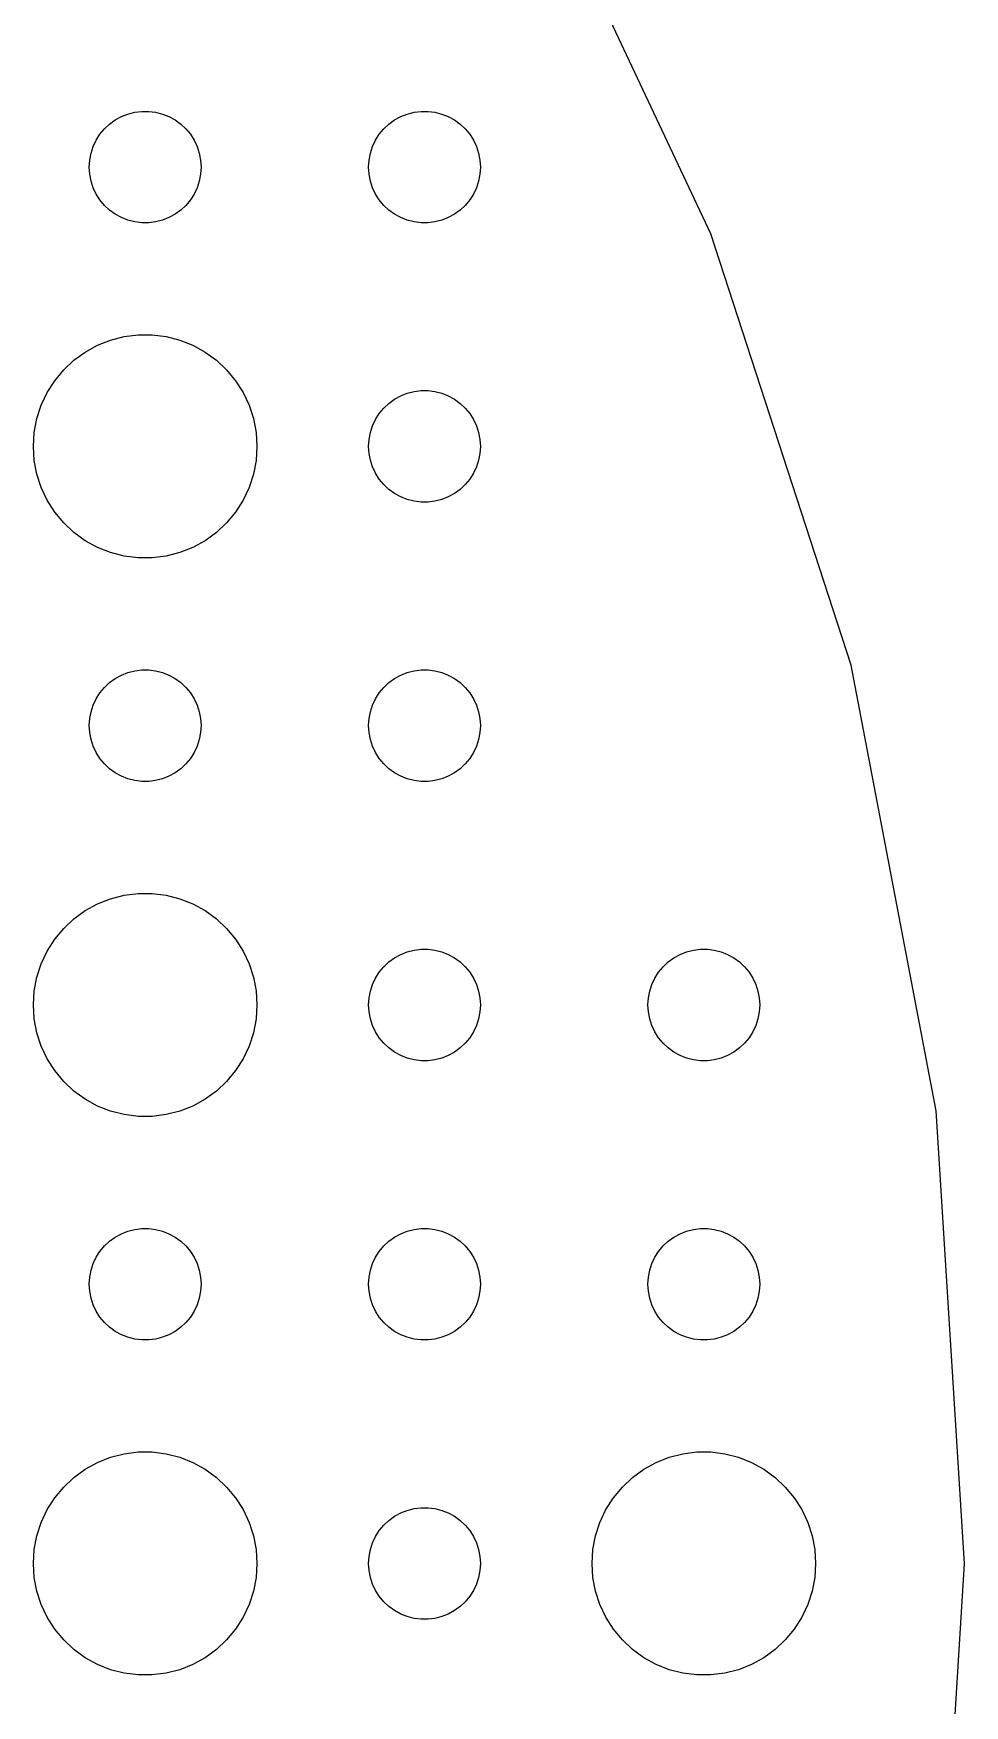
# Model space of a CAD drawing. Header units: metres. Extents: x -97 to 97, y -97 to 97.
# Drawn here: x 72 to 97, y -3.82 to 41.09 of the extents above; entities that cross this region are included whole.
import ezdxf

# ---------------------------------------------------------------- set-up
doc = ezdxf.new("R2010")
doc.units = ezdxf.units.M

msp = doc.modelspace()

# ---------------------------------------------------------------- linework, layer by layer
for p, q in [((90.1883, 35.7081), (85.0017, 46.7301)), ((73.9065, 38.5268), (74.0439, 38.6558)), ((74.0439, 38.6558), (74.1963, 38.7665)), ((74.1963, 38.7665), (74.3613, 38.8572)), ((74.3613, 38.8572), (74.5365, 38.9266)), ((74.5365, 38.9266), (74.7189, 38.9734)), ((74.7189, 38.9734), (74.9058, 38.997)), ((74.9058, 38.997), (75.0942, 38.997)), ((75.0942, 38.997), (75.2811, 38.9734)), ((75.2811, 38.9734), (75.4635, 38.9266)), ((75.4635, 38.9266), (75.6387, 38.8572)), ((75.6387, 38.8572), (75.8037, 38.7665)), ((75.8037, 38.7665), (75.9561, 38.6558)), ((75.9561, 38.6558), (76.0934, 38.5268)), ((81.4065, 38.5268), (81.5439, 38.6558)), ((81.5439, 38.6558), (81.6963, 38.7665)), ((81.6963, 38.7665), (81.8613, 38.8572)), ((81.8613, 38.8572), (82.0365, 38.9266)), ((82.0365, 38.9266), (82.2189, 38.9734)), ((82.2189, 38.9734), (82.4058, 38.997)), ((82.4058, 38.997), (82.5942, 38.997)), ((82.5942, 38.997), (82.7811, 38.9734)), ((82.7811, 38.9734), (82.9635, 38.9266)), ((82.9635, 38.9266), (83.1387, 38.8572)), ((83.1387, 38.8572), (83.3037, 38.7665)), ((83.3037, 38.7665), (83.4561, 38.6558)), ((83.4561, 38.6558), (83.5934, 38.5268)), ((73.6053, 38.0522), (73.6855, 38.2226)), ((73.6855, 38.2226), (73.7865, 38.3817)), ((73.7865, 38.3817), (73.9065, 38.5268)), ((76.0934, 38.5268), (76.2135, 38.3817)), ((76.2135, 38.3817), (76.3145, 38.2226)), ((76.3145, 38.2226), (76.3947, 38.0522)), ((81.1053, 38.0522), (81.1855, 38.2226)), ((81.1855, 38.2226), (81.2865, 38.3817)), ((81.2865, 38.3817), (81.4065, 38.5268)), ((83.5934, 38.5268), (83.7135, 38.3817)), ((83.7135, 38.3817), (83.8145, 38.2226)), ((83.8145, 38.2226), (83.8947, 38.0522)), ((73.5118, 37.688), (73.5471, 37.873)), ((73.5471, 37.873), (73.6053, 38.0522)), ((76.3947, 38.0522), (76.4529, 37.873)), ((76.4529, 37.873), (76.4882, 37.688)), ((81.0118, 37.688), (81.0471, 37.873)), ((81.0471, 37.873), (81.1053, 38.0522)), ((83.8947, 38.0522), (83.9529, 37.873)), ((83.9529, 37.873), (83.9882, 37.688)), ((73.5, 37.5), (73.5118, 37.688)), ((73.5118, 37.312), (73.5, 37.5)), ((73.5471, 37.127), (73.5118, 37.312)), ((76.4882, 37.312), (76.4529, 37.127)), ((76.4882, 37.688), (76.5, 37.5)), ((76.5, 37.5), (76.4882, 37.312)), ((81, 37.5), (81.0118, 37.688)), ((81.0118, 37.312), (81, 37.5)), ((81.0471, 37.127), (81.0118, 37.312)), ((83.9882, 37.312), (83.9529, 37.127)), ((83.9882, 37.688), (84, 37.5)), ((84, 37.5), (83.9882, 37.312)), ((73.6053, 36.9478), (73.5471, 37.127)), ((73.6855, 36.7774), (73.6053, 36.9478)), ((76.3947, 36.9478), (76.3145, 36.7774)), ((76.4529, 37.127), (76.3947, 36.9478)), ((81.1053, 36.9478), (81.0471, 37.127)), ((81.1855, 36.7774), (81.1053, 36.9478)), ((83.8947, 36.9478), (83.8145, 36.7774)), ((83.9529, 37.127), (83.8947, 36.9478)), ((73.7865, 36.6183), (73.6855, 36.7774)), ((73.9065, 36.4732), (73.7865, 36.6183)), ((74.0439, 36.3442), (73.9065, 36.4732)), ((76.0934, 36.4732), (75.9561, 36.3442)), ((76.2135, 36.6183), (76.0934, 36.4732)), ((76.3145, 36.7774), (76.2135, 36.6183)), ((81.2865, 36.6183), (81.1855, 36.7774)), ((81.4065, 36.4732), (81.2865, 36.6183)), ((81.5439, 36.3442), (81.4065, 36.4732)), ((83.5934, 36.4732), (83.4561, 36.3442)), ((83.7135, 36.6183), (83.5934, 36.4732)), ((83.8145, 36.7774), (83.7135, 36.6183)), ((74.1963, 36.2335), (74.0439, 36.3442)), ((74.3613, 36.1428), (74.1963, 36.2335)), ((74.5365, 36.0734), (74.3613, 36.1428)), ((74.7189, 36.0266), (74.5365, 36.0734)), ((74.9058, 36.003), (74.7189, 36.0266)), ((75.0942, 36.003), (74.9058, 36.003)), ((75.2811, 36.0266), (75.0942, 36.003)), ((75.4635, 36.0734), (75.2811, 36.0266)), ((75.6387, 36.1428), (75.4635, 36.0734)), ((75.8037, 36.2335), (75.6387, 36.1428)), ((75.9561, 36.3442), (75.8037, 36.2335)), ((81.6963, 36.2335), (81.5439, 36.3442)), ((81.8613, 36.1428), (81.6963, 36.2335)), ((82.0365, 36.0734), (81.8613, 36.1428)), ((82.2189, 36.0266), (82.0365, 36.0734)), ((82.4058, 36.003), (82.2189, 36.0266)), ((82.5942, 36.003), (82.4058, 36.003)), ((82.7811, 36.0266), (82.5942, 36.003)), ((82.9635, 36.0734), (82.7811, 36.0266)), ((83.1387, 36.1428), (82.9635, 36.0734)), ((83.3037, 36.2335), (83.1387, 36.1428)), ((83.4561, 36.3442), (83.3037, 36.2335)), ((93.9526, 24.1229), (90.1883, 35.7081)), ((73.7227, 32.7145), (74.073, 32.8532)), ((74.073, 32.8532), (74.4379, 32.9469)), ((74.4379, 32.9469), (74.8116, 32.9941)), ((74.8116, 32.9941), (75.1884, 32.9941)), ((75.1884, 32.9941), (75.5621, 32.9469)), ((75.5621, 32.9469), (75.927, 32.8532)), ((75.927, 32.8532), (76.2773, 32.7145)), ((73.0877, 32.3115), (73.3925, 32.533)), ((73.3925, 32.533), (73.7227, 32.7145)), ((76.2773, 32.7145), (76.6075, 32.533)), ((76.6075, 32.533), (76.9123, 32.3115)), ((72.573, 31.7634), (72.8131, 32.0536)), ((72.8131, 32.0536), (73.0877, 32.3115)), ((76.9123, 32.3115), (77.1869, 32.0536)), ((77.1869, 32.0536), (77.427, 31.7634)), ((72.2107, 31.1044), (72.3711, 31.4453)), ((72.3711, 31.4453), (72.573, 31.7634)), ((77.427, 31.7634), (77.6289, 31.4453)), ((77.6289, 31.4453), (77.7893, 31.1044)), ((82.0365, 31.4266), (82.2189, 31.4734)), ((82.2189, 31.4734), (82.4058, 31.497)), ((82.4058, 31.497), (82.5942, 31.497)), ((82.5942, 31.497), (82.7811, 31.4734)), ((82.7811, 31.4734), (82.9635, 31.4266)), ((72.0943, 30.7461), (72.2107, 31.1044)), ((77.7893, 31.1044), (77.9057, 30.7461)), ((81.2865, 30.8817), (81.4065, 31.0268)), ((81.4065, 31.0268), (81.5439, 31.1558)), ((81.5439, 31.1558), (81.6963, 31.2665)), ((81.6963, 31.2665), (81.8613, 31.3572)), ((81.8613, 31.3572), (82.0365, 31.4266)), ((82.9635, 31.4266), (83.1387, 31.3572)), ((83.1387, 31.3572), (83.3037, 31.2665)), ((83.3037, 31.2665), (83.4561, 31.1558)), ((83.4561, 31.1558), (83.5934, 31.0268)), ((83.5934, 31.0268), (83.7135, 30.8817)), ((72.0237, 30.376), (72.0943, 30.7461)), ((77.9057, 30.7461), (77.9763, 30.376)), ((81.0471, 30.373), (81.1053, 30.5522)), ((81.1053, 30.5522), (81.1855, 30.7226)), ((81.1855, 30.7226), (81.2865, 30.8817)), ((83.7135, 30.8817), (83.8145, 30.7226)), ((83.8145, 30.7226), (83.8947, 30.5522)), ((83.8947, 30.5522), (83.9529, 30.373)), ((72, 30), (72.0237, 30.376)), ((77.9763, 30.376), (78, 30)), ((81, 30), (81.0118, 30.188)), ((81.0118, 30.188), (81.0471, 30.373)), ((83.9529, 30.373), (83.9882, 30.188)), ((83.9882, 30.188), (84, 30)), ((72.0237, 29.624), (72, 30)), ((78, 30), (77.9763, 29.624)), ((81.0118, 29.812), (81, 30)), ((81.0471, 29.627), (81.0118, 29.812)), ((83.9882, 29.812), (83.9529, 29.627)), ((84, 30), (83.9882, 29.812)), ((72.0943, 29.2539), (72.0237, 29.624)), ((72.2107, 28.8956), (72.0943, 29.2539)), ((77.9057, 29.2539), (77.7893, 28.8956)), ((77.9763, 29.624), (77.9057, 29.2539)), ((81.1053, 29.4478), (81.0471, 29.627)), ((81.1855, 29.2774), (81.1053, 29.4478)), ((81.2865, 29.1183), (81.1855, 29.2774)), ((83.8145, 29.2774), (83.7135, 29.1183)), ((83.8947, 29.4478), (83.8145, 29.2774)), ((83.9529, 29.627), (83.8947, 29.4478)), ((72.3711, 28.5547), (72.2107, 28.8956)), ((77.7893, 28.8956), (77.6289, 28.5547)), ((81.4065, 28.9732), (81.2865, 29.1183)), ((81.5439, 28.8442), (81.4065, 28.9732)), ((81.6963, 28.7335), (81.5439, 28.8442)), ((83.4561, 28.8442), (83.3037, 28.7335)), ((83.5934, 28.9732), (83.4561, 28.8442)), ((83.7135, 29.1183), (83.5934, 28.9732)), ((72.573, 28.2366), (72.3711, 28.5547)), ((77.6289, 28.5547), (77.427, 28.2366)), ((81.8613, 28.6427), (81.6963, 28.7335)), ((82.0365, 28.5734), (81.8613, 28.6427)), ((82.2189, 28.5266), (82.0365, 28.5734)), ((82.4058, 28.503), (82.2189, 28.5266)), ((82.5942, 28.503), (82.4058, 28.503)), ((82.7811, 28.5266), (82.5942, 28.503)), ((82.9635, 28.5734), (82.7811, 28.5266)), ((83.1387, 28.6427), (82.9635, 28.5734)), ((83.3037, 28.7335), (83.1387, 28.6427)), ((72.8131, 27.9464), (72.573, 28.2366)), ((73.0877, 27.6884), (72.8131, 27.9464)), ((77.1869, 27.9464), (76.9123, 27.6884)), ((77.427, 28.2366), (77.1869, 27.9464)), ((73.3925, 27.467), (73.0877, 27.6884)), ((73.7227, 27.2855), (73.3925, 27.467)), ((76.6075, 27.467), (76.2773, 27.2855)), ((76.9123, 27.6884), (76.6075, 27.467)), ((74.073, 27.1468), (73.7227, 27.2855)), ((74.4379, 27.0531), (74.073, 27.1468)), ((74.8116, 27.0059), (74.4379, 27.0531)), ((75.1884, 27.0059), (74.8116, 27.0059)), ((75.5621, 27.0531), (75.1884, 27.0059)), ((75.927, 27.1468), (75.5621, 27.0531)), ((76.2773, 27.2855), (75.927, 27.1468)), ((74.1963, 23.7665), (74.3613, 23.8572)), ((74.3613, 23.8572), (74.5365, 23.9266)), ((74.5365, 23.9266), (74.7189, 23.9734)), ((74.7189, 23.9734), (74.9058, 23.997)), ((74.9058, 23.997), (75.0942, 23.997)), ((75.0942, 23.997), (75.2811, 23.9734)), ((75.2811, 23.9734), (75.4635, 23.9266)), ((75.4635, 23.9266), (75.6387, 23.8572)), ((75.6387, 23.8572), (75.8037, 23.7665)), ((81.6963, 23.7665), (81.8613, 23.8572)), ((81.8613, 23.8572), (82.0365, 23.9266)), ((82.0365, 23.9266), (82.2189, 23.9734)), ((82.2189, 23.9734), (82.4058, 23.997)), ((82.4058, 23.997), (82.5942, 23.997)), ((82.5942, 23.997), (82.7811, 23.9734)), ((82.7811, 23.9734), (82.9635, 23.9266)), ((82.9635, 23.9266), (83.1387, 23.8572)), ((83.1387, 23.8572), (83.3037, 23.7665)), ((96.2351, 12.1573), (93.9526, 24.1229)), ((73.6855, 23.2226), (73.7865, 23.3817)), ((73.7865, 23.3817), (73.9065, 23.5268)), ((73.9065, 23.5268), (74.0439, 23.6558)), ((74.0439, 23.6558), (74.1963, 23.7665)), ((75.8037, 23.7665), (75.9561, 23.6558)), ((75.9561, 23.6558), (76.0934, 23.5268)), ((76.0934, 23.5268), (76.2135, 23.3817)), ((76.2135, 23.3817), (76.3145, 23.2226)), ((81.1855, 23.2226), (81.2865, 23.3817)), ((81.2865, 23.3817), (81.4065, 23.5268)), ((81.4065, 23.5268), (81.5439, 23.6558)), ((81.5439, 23.6558), (81.6963, 23.7665)), ((83.3037, 23.7665), (83.4561, 23.6558)), ((83.4561, 23.6558), (83.5934, 23.5268)), ((83.5934, 23.5268), (83.7135, 23.3817)), ((83.7135, 23.3817), (83.8145, 23.2226)), ((73.5471, 22.873), (73.6053, 23.0522)), ((73.6053, 23.0522), (73.6855, 23.2226)), ((76.3145, 23.2226), (76.3947, 23.0522)), ((76.3947, 23.0522), (76.4529, 22.873)), ((81.0471, 22.873), (81.1053, 23.0522)), ((81.1053, 23.0522), (81.1855, 23.2226)), ((83.8145, 23.2226), (83.8947, 23.0522)), ((83.8947, 23.0522), (83.9529, 22.873)), ((73.5, 22.5), (73.5118, 22.688)), ((73.5118, 22.312), (73.5, 22.5)), ((73.5118, 22.688), (73.5471, 22.873)), ((76.4529, 22.873), (76.4882, 22.688)), ((76.4882, 22.688), (76.5, 22.5)), ((76.5, 22.5), (76.4882, 22.312)), ((81, 22.5), (81.0118, 22.688)), ((81.0118, 22.312), (81, 22.5)), ((81.0118, 22.688), (81.0471, 22.873)), ((83.9529, 22.873), (83.9882, 22.688)), ((83.9882, 22.688), (84, 22.5)), ((84, 22.5), (83.9882, 22.312)), ((73.5471, 22.127), (73.5118, 22.312)), ((73.6053, 21.9478), (73.5471, 22.127)), ((76.4529, 22.127), (76.3947, 21.9478)), ((76.4882, 22.312), (76.4529, 22.127)), ((81.0471, 22.127), (81.0118, 22.312)), ((81.1053, 21.9478), (81.0471, 22.127)), ((83.9529, 22.127), (83.8947, 21.9478)), ((83.9882, 22.312), (83.9529, 22.127)), ((73.6855, 21.7774), (73.6053, 21.9478)), ((73.7865, 21.6183), (73.6855, 21.7774)), ((73.9065, 21.4732), (73.7865, 21.6183)), ((76.2135, 21.6183), (76.0934, 21.4732)), ((76.3145, 21.7774), (76.2135, 21.6183)), ((76.3947, 21.9478), (76.3145, 21.7774)), ((81.1855, 21.7774), (81.1053, 21.9478)), ((81.2865, 21.6183), (81.1855, 21.7774)), ((81.4065, 21.4732), (81.2865, 21.6183)), ((83.7135, 21.6183), (83.5934, 21.4732)), ((83.8145, 21.7774), (83.7135, 21.6183)), ((83.8947, 21.9478), (83.8145, 21.7774)), ((74.0439, 21.3442), (73.9065, 21.4732)), ((74.1963, 21.2335), (74.0439, 21.3442)), ((74.3613, 21.1427), (74.1963, 21.2335)), ((74.5365, 21.0734), (74.3613, 21.1427)), ((75.6387, 21.1427), (75.4635, 21.0734)), ((75.8037, 21.2335), (75.6387, 21.1427)), ((75.9561, 21.3442), (75.8037, 21.2335)), ((76.0934, 21.4732), (75.9561, 21.3442)), ((81.5439, 21.3442), (81.4065, 21.4732)), ((81.6963, 21.2335), (81.5439, 21.3442)), ((81.8613, 21.1427), (81.6963, 21.2335)), ((82.0365, 21.0734), (81.8613, 21.1427)), ((83.1387, 21.1427), (82.9635, 21.0734)), ((83.3037, 21.2335), (83.1387, 21.1427)), ((83.4561, 21.3442), (83.3037, 21.2335)), ((83.5934, 21.4732), (83.4561, 21.3442)), ((74.7189, 21.0266), (74.5365, 21.0734)), ((74.9058, 21.003), (74.7189, 21.0266)), ((75.0942, 21.003), (74.9058, 21.003)), ((75.2811, 21.0266), (75.0942, 21.003)), ((75.4635, 21.0734), (75.2811, 21.0266)), ((82.2189, 21.0266), (82.0365, 21.0734)), ((82.4058, 21.003), (82.2189, 21.0266)), ((82.5942, 21.003), (82.4058, 21.003)), ((82.7811, 21.0266), (82.5942, 21.003)), ((82.9635, 21.0734), (82.7811, 21.0266)), ((74.4379, 17.9469), (74.8116, 17.9941)), ((74.8116, 17.9941), (75.1884, 17.9941)), ((75.1884, 17.9941), (75.5621, 17.9469)), ((73.0877, 17.3115), (73.3925, 17.533)), ((73.3925, 17.533), (73.7227, 17.7145)), ((73.7227, 17.7145), (74.073, 17.8532)), ((74.073, 17.8532), (74.4379, 17.9469)), ((75.5621, 17.9469), (75.927, 17.8532)), ((75.927, 17.8532), (76.2773, 17.7145)), ((76.2773, 17.7145), (76.6075, 17.533)), ((76.6075, 17.533), (76.9123, 17.3115)), ((72.8131, 17.0536), (73.0877, 17.3115)), ((76.9123, 17.3115), (77.1869, 17.0536)), ((72.3711, 16.4453), (72.573, 16.7634)), ((72.573, 16.7634), (72.8131, 17.0536)), ((77.1869, 17.0536), (77.427, 16.7634)), ((77.427, 16.7634), (77.6289, 16.4453)), ((72.2107, 16.1044), (72.3711, 16.4453)), ((77.6289, 16.4453), (77.7893, 16.1044)), ((81.5439, 16.1558), (81.6963, 16.2665)), ((81.6963, 16.2665), (81.8613, 16.3572)), ((81.8613, 16.3572), (82.0365, 16.4266)), ((82.0365, 16.4266), (82.2189, 16.4734)), ((82.2189, 16.4734), (82.4058, 16.497)), ((82.4058, 16.497), (82.5942, 16.497)), ((82.5942, 16.497), (82.7811, 16.4734)), ((82.7811, 16.4734), (82.9635, 16.4266)), ((82.9635, 16.4266), (83.1387, 16.3572)), ((83.1387, 16.3572), (83.3037, 16.2665)), ((83.3037, 16.2665), (83.4561, 16.1558)), ((89.0439, 16.1558), (89.1963, 16.2665)), ((89.1963, 16.2665), (89.3613, 16.3572)), ((89.3613, 16.3572), (89.5365, 16.4266)), ((89.5365, 16.4266), (89.7189, 16.4734)), ((89.7189, 16.4734), (89.9058, 16.497)), ((89.9058, 16.497), (90.0942, 16.497)), ((90.0942, 16.497), (90.2811, 16.4734)), ((90.2811, 16.4734), (90.4635, 16.4266)), ((90.4635, 16.4266), (90.6387, 16.3572)), ((90.6387, 16.3572), (90.8037, 16.2665)), ((90.8037, 16.2665), (90.9561, 16.1558)), ((72.0237, 15.376), (72.0943, 15.7461)), ((72.0943, 15.7461), (72.2107, 16.1044)), ((77.7893, 16.1044), (77.9057, 15.7461)), ((77.9057, 15.7461), (77.9763, 15.376)), ((81.1053, 15.5522), (81.1855, 15.7226)), ((81.1855, 15.7226), (81.2865, 15.8817)), ((81.2865, 15.8817), (81.4065, 16.0268)), ((81.4065, 16.0268), (81.5439, 16.1558)), ((83.4561, 16.1558), (83.5934, 16.0268)), ((83.5934, 16.0268), (83.7135, 15.8817)), ((83.7135, 15.8817), (83.8145, 15.7226)), ((83.8145, 15.7226), (83.8947, 15.5522)), ((88.6053, 15.5522), (88.6855, 15.7226)), ((88.6855, 15.7226), (88.7865, 15.8817)), ((88.7865, 15.8817), (88.9065, 16.0268)), ((88.9065, 16.0268), (89.0439, 16.1558)), ((90.9561, 16.1558), (91.0934, 16.0268)), ((91.0934, 16.0268), (91.2135, 15.8817)), ((91.2135, 15.8817), (91.3145, 15.7226)), ((91.3145, 15.7226), (91.3947, 15.5522)), ((72, 15), (72.0237, 15.376)), ((77.9763, 15.376), (78, 15)), ((81.0118, 15.188), (81.0471, 15.373)), ((81.0471, 15.373), (81.1053, 15.5522)), ((83.8947, 15.5522), (83.9529, 15.373)), ((83.9529, 15.373), (83.9882, 15.188)), ((88.5118, 15.188), (88.5471, 15.373)), ((88.5471, 15.373), (88.6053, 15.5522)), ((91.3947, 15.5522), (91.4529, 15.373)), ((91.4529, 15.373), (91.4882, 15.188)), ((72.0237, 14.624), (72, 15)), ((78, 15), (77.9763, 14.624)), ((81, 15), (81.0118, 15.188)), ((81.0118, 14.812), (81, 15)), ((83.9882, 15.188), (84, 15)), ((84, 15), (83.9882, 14.812)), ((88.5, 15), (88.5118, 15.188)), ((88.5118, 14.812), (88.5, 15)), ((91.4882, 15.188), (91.5, 15)), ((91.5, 15), (91.4882, 14.812)), ((72.0943, 14.2539), (72.0237, 14.624)), ((77.9763, 14.624), (77.9057, 14.2539)), ((81.0471, 14.627), (81.0118, 14.812)), ((81.1053, 14.4478), (81.0471, 14.627)), ((81.1855, 14.2774), (81.1053, 14.4478)), ((83.8947, 14.4478), (83.8145, 14.2774)), ((83.9529, 14.627), (83.8947, 14.4478)), ((83.9882, 14.812), (83.9529, 14.627)), ((88.5471, 14.627), (88.5118, 14.812)), ((88.6053, 14.4478), (88.5471, 14.627)), ((88.6855, 14.2774), (88.6053, 14.4478)), ((91.3947, 14.4478), (91.3145, 14.2774)), ((91.4529, 14.627), (91.3947, 14.4478)), ((91.4882, 14.812), (91.4529, 14.627)), ((72.2107, 13.8956), (72.0943, 14.2539)), ((77.9057, 14.2539), (77.7893, 13.8956)), ((81.2865, 14.1183), (81.1855, 14.2774)), ((81.4065, 13.9732), (81.2865, 14.1183)), ((81.5439, 13.8442), (81.4065, 13.9732)), ((83.5934, 13.9732), (83.4561, 13.8442)), ((83.7135, 14.1183), (83.5934, 13.9732)), ((83.8145, 14.2774), (83.7135, 14.1183)), ((88.7865, 14.1183), (88.6855, 14.2774)), ((88.9065, 13.9732), (88.7865, 14.1183)), ((89.0439, 13.8442), (88.9065, 13.9732)), ((91.0934, 13.9732), (90.9561, 13.8442)), ((91.2135, 14.1183), (91.0934, 13.9732)), ((91.3145, 14.2774), (91.2135, 14.1183)), ((72.3711, 13.5547), (72.2107, 13.8956)), ((72.573, 13.2366), (72.3711, 13.5547)), ((77.6289, 13.5547), (77.427, 13.2366)), ((77.7893, 13.8956), (77.6289, 13.5547)), ((81.6963, 13.7335), (81.5439, 13.8442)), ((81.8613, 13.6427), (81.6963, 13.7335)), ((82.0365, 13.5734), (81.8613, 13.6427)), ((82.2189, 13.5266), (82.0365, 13.5734)), ((82.4058, 13.5029), (82.2189, 13.5266)), ((82.5942, 13.5029), (82.4058, 13.5029)), ((82.7811, 13.5266), (82.5942, 13.5029)), ((82.9635, 13.5734), (82.7811, 13.5266)), ((83.1387, 13.6427), (82.9635, 13.5734)), ((83.3037, 13.7335), (83.1387, 13.6427)), ((83.4561, 13.8442), (83.3037, 13.7335)), ((89.1963, 13.7335), (89.0439, 13.8442)), ((89.3613, 13.6427), (89.1963, 13.7335)), ((89.5365, 13.5734), (89.3613, 13.6427)), ((89.7189, 13.5266), (89.5365, 13.5734)), ((89.9058, 13.5029), (89.7189, 13.5266)), ((90.0942, 13.5029), (89.9058, 13.5029)), ((90.2811, 13.5266), (90.0942, 13.5029)), ((90.4635, 13.5734), (90.2811, 13.5266)), ((90.6387, 13.6427), (90.4635, 13.5734)), ((90.8037, 13.7335), (90.6387, 13.6427)), ((90.9561, 13.8442), (90.8037, 13.7335)), ((72.8131, 12.9464), (72.573, 13.2366)), ((77.427, 13.2366), (77.1869, 12.9464)), ((73.0877, 12.6884), (72.8131, 12.9464)), ((73.3925, 12.467), (73.0877, 12.6884)), ((76.9123, 12.6884), (76.6075, 12.467)), ((77.1869, 12.9464), (76.9123, 12.6884)), ((73.7227, 12.2855), (73.3925, 12.467)), ((74.073, 12.1468), (73.7227, 12.2855)), ((74.4379, 12.0531), (74.073, 12.1468)), ((75.927, 12.1468), (75.5621, 12.0531)), ((76.2773, 12.2855), (75.927, 12.1468)), ((76.6075, 12.467), (76.2773, 12.2855)), ((97, 0), (96.2351, 12.1573)), ((74.8116, 12.0059), (74.4379, 12.0531)), ((75.1884, 12.0059), (74.8116, 12.0059)), ((75.5621, 12.0531), (75.1884, 12.0059)), ((74.7189, 8.97342), (74.9058, 8.99704)), ((74.9058, 8.99704), (75.0942, 8.99704)), ((75.0942, 8.99704), (75.2811, 8.97342)), ((82.2189, 8.97342), (82.4058, 8.99704)), ((82.4058, 8.99704), (82.5942, 8.99704)), ((82.5942, 8.99704), (82.7811, 8.97342)), ((89.7189, 8.97342), (89.9058, 8.99704)), ((89.9058, 8.99704), (90.0942, 8.99704)), ((90.0942, 8.99704), (90.2811, 8.97342)), ((73.9065, 8.52681), (74.0439, 8.65576)), ((74.0439, 8.65576), (74.1963, 8.76648)), ((74.1963, 8.76648), (74.3613, 8.85724)), ((74.3613, 8.85724), (74.5365, 8.92657)), ((74.5365, 8.92657), (74.7189, 8.97342)), ((75.2811, 8.97342), (75.4635, 8.92657)), ((75.4635, 8.92657), (75.6387, 8.85724)), ((75.6387, 8.85724), (75.8037, 8.76648)), ((75.8037, 8.76648), (75.9561, 8.65576)), ((75.9561, 8.65576), (76.0934, 8.52681)), ((81.4065, 8.52681), (81.5439, 8.65576)), ((81.5439, 8.65576), (81.6963, 8.76648)), ((81.6963, 8.76648), (81.8613, 8.85724)), ((81.8613, 8.85724), (82.0365, 8.92657)), ((82.0365, 8.92657), (82.2189, 8.97342)), ((82.7811, 8.97342), (82.9635, 8.92657)), ((82.9635, 8.92657), (83.1387, 8.85724)), ((83.1387, 8.85724), (83.3037, 8.76648)), ((83.3037, 8.76648), (83.4561, 8.65576)), ((83.4561, 8.65576), (83.5934, 8.52681)), ((88.9065, 8.52681), (89.0439, 8.65576)), ((89.0439, 8.65576), (89.1963, 8.76648)), ((89.1963, 8.76648), (89.3613, 8.85724)), ((89.3613, 8.85724), (89.5365, 8.92657)), ((89.5365, 8.92657), (89.7189, 8.97342)), ((90.2811, 8.97342), (90.4635, 8.92657)), ((90.4635, 8.92657), (90.6387, 8.85724)), ((90.6387, 8.85724), (90.8037, 8.76648)), ((90.8037, 8.76648), (90.9561, 8.65576)), ((90.9561, 8.65576), (91.0934, 8.52681)), ((73.6053, 8.05219), (73.6855, 8.22263)), ((73.6855, 8.22263), (73.7865, 8.38167)), ((73.7865, 8.38167), (73.9065, 8.52681)), ((76.0934, 8.52681), (76.2135, 8.38167)), ((76.2135, 8.38167), (76.3145, 8.22263)), ((76.3145, 8.22263), (76.3947, 8.05219)), ((81.1053, 8.05219), (81.1855, 8.22263)), ((81.1855, 8.22263), (81.2865, 8.38167)), ((81.2865, 8.38167), (81.4065, 8.52681)), ((83.5934, 8.52681), (83.7135, 8.38167)), ((83.7135, 8.38167), (83.8145, 8.22263)), ((83.8145, 8.22263), (83.8947, 8.05219)), ((88.6053, 8.05219), (88.6855, 8.22263)), ((88.6855, 8.22263), (88.7865, 8.38167)), ((88.7865, 8.38167), (88.9065, 8.52681)), ((91.0934, 8.52681), (91.2135, 8.38167)), ((91.2135, 8.38167), (91.3145, 8.22263)), ((91.3145, 8.22263), (91.3947, 8.05219)), ((73.5, 7.5), (73.5118, 7.68799)), ((73.5118, 7.68799), (73.5471, 7.87303)), ((73.5471, 7.87303), (73.6053, 8.05219)), ((76.3947, 8.05219), (76.4529, 7.87303)), ((76.4529, 7.87303), (76.4882, 7.68799)), ((76.4882, 7.68799), (76.5, 7.5)), ((81, 7.5), (81.0118, 7.68799)), ((81.0118, 7.68799), (81.0471, 7.87303)), ((81.0471, 7.87303), (81.1053, 8.05219)), ((83.8947, 8.05219), (83.9529, 7.87303)), ((83.9529, 7.87303), (83.9882, 7.68799)), ((83.9882, 7.68799), (84, 7.5)), ((88.5, 7.5), (88.5118, 7.68799)), ((88.5118, 7.68799), (88.5471, 7.87303)), ((88.5471, 7.87303), (88.6053, 8.05219)), ((91.3947, 8.05219), (91.4529, 7.87303)), ((91.4529, 7.87303), (91.4882, 7.68799)), ((91.4882, 7.68799), (91.5, 7.5)), ((73.5118, 7.312), (73.5, 7.5)), ((73.5471, 7.12695), (73.5118, 7.312)), ((76.4882, 7.312), (76.4529, 7.12695)), ((76.5, 7.5), (76.4882, 7.312)), ((81.0118, 7.312), (81, 7.5)), ((81.0471, 7.12695), (81.0118, 7.312)), ((83.9882, 7.312), (83.9529, 7.12695)), ((84, 7.5), (83.9882, 7.312)), ((88.5118, 7.312), (88.5, 7.5)), ((88.5471, 7.12695), (88.5118, 7.312)), ((91.4882, 7.312), (91.4529, 7.12695)), ((91.5, 7.5), (91.4882, 7.312)), ((73.6053, 6.9478), (73.5471, 7.12695)), ((73.6855, 6.77736), (73.6053, 6.9478)), ((73.7865, 6.61832), (73.6855, 6.77736)), ((76.3145, 6.77736), (76.2135, 6.61832)), ((76.3947, 6.9478), (76.3145, 6.77736)), ((76.4529, 7.12695), (76.3947, 6.9478)), ((81.1053, 6.9478), (81.0471, 7.12695)), ((81.1855, 6.77736), (81.1053, 6.9478)), ((81.2865, 6.61832), (81.1855, 6.77736)), ((83.8145, 6.77736), (83.7135, 6.61832)), ((83.8947, 6.9478), (83.8145, 6.77736)), ((83.9529, 7.12695), (83.8947, 6.9478)), ((88.6053, 6.9478), (88.5471, 7.12695)), ((88.6855, 6.77736), (88.6053, 6.9478)), ((88.7865, 6.61832), (88.6855, 6.77736)), ((91.3145, 6.77736), (91.2135, 6.61832)), ((91.3947, 6.9478), (91.3145, 6.77736)), ((91.4529, 7.12695), (91.3947, 6.9478)), ((73.9065, 6.47318), (73.7865, 6.61832)), ((74.0439, 6.34422), (73.9065, 6.47318)), ((74.1963, 6.23351), (74.0439, 6.34422)), ((75.9561, 6.34422), (75.8037, 6.23351)), ((76.0934, 6.47318), (75.9561, 6.34422)), ((76.2135, 6.61832), (76.0934, 6.47318)), ((81.4065, 6.47318), (81.2865, 6.61832)), ((81.5439, 6.34422), (81.4065, 6.47318)), ((81.6963, 6.23351), (81.5439, 6.34422)), ((83.4561, 6.34422), (83.3037, 6.23351)), ((83.5934, 6.47318), (83.4561, 6.34422)), ((83.7135, 6.61832), (83.5934, 6.47318)), ((88.9065, 6.47318), (88.7865, 6.61832)), ((89.0439, 6.34422), (88.9065, 6.47318)), ((89.1963, 6.23351), (89.0439, 6.34422)), ((90.9561, 6.34422), (90.8037, 6.23351)), ((91.0934, 6.47318), (90.9561, 6.34422)), ((91.2135, 6.61832), (91.0934, 6.47318)), ((74.3613, 6.14275), (74.1963, 6.23351)), ((74.5365, 6.07341), (74.3613, 6.14275)), ((74.7189, 6.02657), (74.5365, 6.07341)), ((74.9058, 6.00294), (74.7189, 6.02657)), ((75.0942, 6.00294), (74.9058, 6.00294)), ((75.2811, 6.02657), (75.0942, 6.00294)), ((75.4635, 6.07341), (75.2811, 6.02657)), ((75.6387, 6.14275), (75.4635, 6.07341)), ((75.8037, 6.23351), (75.6387, 6.14275)), ((81.8613, 6.14275), (81.6963, 6.23351)), ((82.0365, 6.07341), (81.8613, 6.14275)), ((82.2189, 6.02657), (82.0365, 6.07341)), ((82.4058, 6.00294), (82.2189, 6.02657)), ((82.5942, 6.00294), (82.4058, 6.00294)), ((82.7811, 6.02657), (82.5942, 6.00294)), ((82.9635, 6.07341), (82.7811, 6.02657)), ((83.1387, 6.14275), (82.9635, 6.07341)), ((83.3037, 6.23351), (83.1387, 6.14275)), ((89.3613, 6.14275), (89.1963, 6.23351)), ((89.5365, 6.07341), (89.3613, 6.14275)), ((89.7189, 6.02657), (89.5365, 6.07341)), ((89.9058, 6.00294), (89.7189, 6.02657)), ((90.0942, 6.00294), (89.9058, 6.00294)), ((90.2811, 6.02657), (90.0942, 6.00294)), ((90.4635, 6.07341), (90.2811, 6.02657)), ((90.6387, 6.14275), (90.4635, 6.07341)), ((90.8037, 6.23351), (90.6387, 6.14275)), ((73.3925, 2.53297), (73.7227, 2.71448)), ((73.7227, 2.71448), (74.073, 2.85316)), ((74.073, 2.85316), (74.4379, 2.94685)), ((74.4379, 2.94685), (74.8116, 2.99408)), ((74.8116, 2.99408), (75.1884, 2.99408)), ((75.1884, 2.99408), (75.5621, 2.94685)), ((75.5621, 2.94685), (75.927, 2.85316)), ((75.927, 2.85316), (76.2773, 2.71448)), ((76.2773, 2.71448), (76.6075, 2.53297)), ((88.3925, 2.53297), (88.7227, 2.71448)), ((88.7227, 2.71448), (89.073, 2.85316)), ((89.073, 2.85316), (89.4379, 2.94685)), ((89.4379, 2.94685), (89.8116, 2.99408)), ((89.8116, 2.99408), (90.1884, 2.99408)), ((90.1884, 2.99408), (90.5621, 2.94685)), ((90.5621, 2.94685), (90.927, 2.85316)), ((90.927, 2.85316), (91.2773, 2.71448)), ((91.2773, 2.71448), (91.6075, 2.53297)), ((72.8131, 2.05363), (73.0877, 2.31154)), ((73.0877, 2.31154), (73.3925, 2.53297)), ((76.6075, 2.53297), (76.9123, 2.31154)), ((76.9123, 2.31154), (77.1869, 2.05363)), ((87.8131, 2.05363), (88.0877, 2.31154)), ((88.0877, 2.31154), (88.3925, 2.53297)), ((91.6075, 2.53297), (91.9123, 2.31154)), ((91.9123, 2.31154), (92.1869, 2.05363)), ((72.573, 1.76335), (72.8131, 2.05363)), ((77.1869, 2.05363), (77.427, 1.76335)), ((87.573, 1.76335), (87.8131, 2.05363)), ((92.1869, 2.05363), (92.427, 1.76335)), ((72.2107, 1.10437), (72.3711, 1.44525)), ((72.3711, 1.44525), (72.573, 1.76335)), ((77.427, 1.76335), (77.6289, 1.44525)), ((77.6289, 1.44525), (77.7893, 1.10437)), ((81.6963, 1.26648), (81.8613, 1.35724)), ((81.8613, 1.35724), (82.0365, 1.42657)), ((82.0365, 1.42657), (82.2189, 1.47342)), ((82.2189, 1.47342), (82.4058, 1.49704)), ((82.4058, 1.49704), (82.5942, 1.49704)), ((82.5942, 1.49704), (82.7811, 1.47342)), ((82.7811, 1.47342), (82.9635, 1.42657)), ((82.9635, 1.42657), (83.1387, 1.35724)), ((83.1387, 1.35724), (83.3037, 1.26648)), ((87.2107, 1.10437), (87.3711, 1.44525)), ((87.3711, 1.44525), (87.573, 1.76335)), ((92.427, 1.76335), (92.6289, 1.44525)), ((92.6289, 1.44525), (92.7893, 1.10437)), ((72.0943, 0.74606), (72.2107, 1.10437)), ((77.7893, 1.10437), (77.9057, 0.74606)), ((81.2865, 0.88167), (81.4065, 1.02681)), ((81.4065, 1.02681), (81.5439, 1.15576)), ((81.5439, 1.15576), (81.6963, 1.26648)), ((83.3037, 1.26648), (83.4561, 1.15576)), ((83.4561, 1.15576), (83.5934, 1.02681)), ((83.5934, 1.02681), (83.7135, 0.88167)), ((87.0943, 0.74606), (87.2107, 1.10437)), ((92.7893, 1.10437), (92.9057, 0.74606)), ((72.0237, 0.37599), (72.0943, 0.74606)), ((77.9057, 0.74606), (77.9763, 0.37599)), ((81.0471, 0.37303), (81.1053, 0.55219)), ((81.1053, 0.55219), (81.1855, 0.72263)), ((81.1855, 0.72263), (81.2865, 0.88167)), ((83.7135, 0.88167), (83.8145, 0.72263)), ((83.8145, 0.72263), (83.8947, 0.55219)), ((83.8947, 0.55219), (83.9529, 0.37303)), ((87.0237, 0.37599), (87.0943, 0.74606)), ((92.9057, 0.74606), (92.9763, 0.37599)), ((72, 0), (72.0237, 0.37599)), ((72.0237, -0.37599), (72, 0)), ((77.9763, 0.37599), (78, 0)), ((78, 0), (77.9763, -0.37599)), ((81, 0), (81.0118, 0.18799)), ((81.0118, -0.18799), (81, 0)), ((81.0118, 0.18799), (81.0471, 0.37303)), ((83.9529, 0.37303), (83.9882, 0.18799)), ((83.9882, 0.18799), (84, 0)), ((84, 0), (83.9882, -0.18799)), ((87, 0), (87.0237, 0.37599)), ((87.0237, -0.37599), (87, 0)), ((92.9763, 0.37599), (93, 0)), ((93, 0), (92.9763, -0.37599)), ((96.2351, -12.1573), (97, 0)), ((72.0943, -0.74606), (72.0237, -0.37599)), ((77.9763, -0.37599), (77.9057, -0.74606)), ((81.0471, -0.37303), (81.0118, -0.18799)), ((81.1053, -0.55219), (81.0471, -0.37303)), ((83.9529, -0.37303), (83.8947, -0.55219)), ((83.9882, -0.18799), (83.9529, -0.37303)), ((87.0943, -0.74606), (87.0237, -0.37599)), ((92.9763, -0.37599), (92.9057, -0.74606)), ((72.2107, -1.10437), (72.0943, -0.74606)), ((77.9057, -0.74606), (77.7893, -1.10437)), ((81.1855, -0.72263), (81.1053, -0.55219)), ((81.2865, -0.88167), (81.1855, -0.72263)), ((81.4065, -1.02681), (81.2865, -0.88167)), ((83.7135, -0.88167), (83.5934, -1.02681)), ((83.8145, -0.72263), (83.7135, -0.88167)), ((83.8947, -0.55219), (83.8145, -0.72263)), ((87.2107, -1.10437), (87.0943, -0.74606)), ((92.9057, -0.74606), (92.7893, -1.10437)), ((72.3711, -1.44525), (72.2107, -1.10437)), ((77.7893, -1.10437), (77.6289, -1.44525)), ((81.5439, -1.15576), (81.4065, -1.02681)), ((81.6963, -1.26648), (81.5439, -1.15576)), ((81.8613, -1.35724), (81.6963, -1.26648)), ((83.3037, -1.26648), (83.1387, -1.35724)), ((83.4561, -1.15576), (83.3037, -1.26648)), ((83.5934, -1.02681), (83.4561, -1.15576)), ((87.3711, -1.44525), (87.2107, -1.10437)), ((92.7893, -1.10437), (92.6289, -1.44525)), ((72.573, -1.76335), (72.3711, -1.44525)), ((72.8131, -2.05363), (72.573, -1.76335)), ((77.427, -1.76335), (77.1869, -2.05363)), ((77.6289, -1.44525), (77.427, -1.76335)), ((82.0365, -1.42657), (81.8613, -1.35724)), ((82.2189, -1.47342), (82.0365, -1.42657)), ((82.4058, -1.49704), (82.2189, -1.47342)), ((82.5942, -1.49704), (82.4058, -1.49704)), ((82.7811, -1.47342), (82.5942, -1.49704)), ((82.9635, -1.42657), (82.7811, -1.47342)), ((83.1387, -1.35724), (82.9635, -1.42657)), ((87.573, -1.76335), (87.3711, -1.44525)), ((87.8131, -2.05363), (87.573, -1.76335)), ((92.427, -1.76335), (92.1869, -2.05363)), ((92.6289, -1.44525), (92.427, -1.76335)), ((73.0877, -2.31154), (72.8131, -2.05363)), ((77.1869, -2.05363), (76.9123, -2.31154)), ((88.0877, -2.31154), (87.8131, -2.05363)), ((92.1869, -2.05363), (91.9123, -2.31154)), ((73.3925, -2.53297), (73.0877, -2.31154)), ((73.7227, -2.71448), (73.3925, -2.53297)), ((76.6075, -2.53297), (76.2773, -2.71448)), ((76.9123, -2.31154), (76.6075, -2.53297)), ((88.3925, -2.53297), (88.0877, -2.31154)), ((88.7227, -2.71448), (88.3925, -2.53297)), ((91.6075, -2.53297), (91.2773, -2.71448)), ((91.9123, -2.31154), (91.6075, -2.53297)), ((74.073, -2.85316), (73.7227, -2.71448)), ((74.4379, -2.94685), (74.073, -2.85316)), ((74.8116, -2.99408), (74.4379, -2.94685)), ((75.1884, -2.99408), (74.8116, -2.99408)), ((75.5621, -2.94685), (75.1884, -2.99408)), ((75.927, -2.85316), (75.5621, -2.94685)), ((76.2773, -2.71448), (75.927, -2.85316)), ((89.073, -2.85316), (88.7227, -2.71448)), ((89.4379, -2.94685), (89.073, -2.85316)), ((89.8116, -2.99408), (89.4379, -2.94685)), ((90.1884, -2.99408), (89.8116, -2.99408)), ((90.5621, -2.94685), (90.1884, -2.99408)), ((90.927, -2.85316), (90.5621, -2.94685)), ((91.2773, -2.71448), (90.927, -2.85316))]:
    msp.add_line(p, q)

doc.saveas('drawing.dxf')
